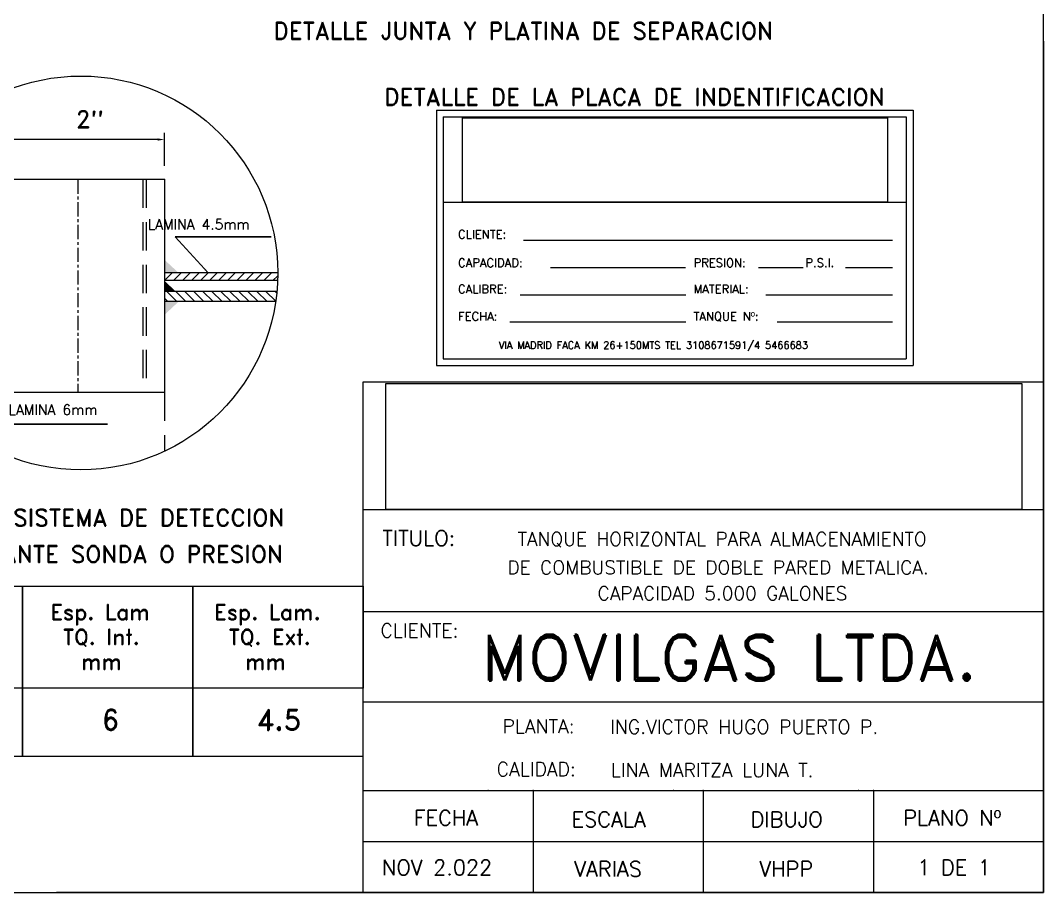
# Model space of a CAD drawing. Extents: x 174420 to 213214, y -41877 to -13498.
# Drawn here: x 181814 to 186322, y -29821 to -25980 of the extents above; entities that cross this region are included whole.
import ezdxf
from ezdxf.enums import TextEntityAlignment as Align

# ---------------------------------------------------------------- set-up
doc = ezdxf.new("R2010")
doc.units = 0
doc.header["$LTSCALE"] = 500
doc.header["$MEASUREMENT"] = 0
doc.linetypes.add('CENTER', pattern=[2, 1.25, -0.25, 0.25, -0.25])
doc.linetypes.add('HIDDEN', pattern=[0.375, 0.25, -0.125])
doc.layers.get('0').update_dxf_attribs({"linetype": 'CONTINUOUS', "lineweight": 9})
for name, color, linetype, lineweight in [('CENTER', 5, 'CENTER', 9), ('COTAS', 2, 'CONTINUOUS', 9), ('FIBRA', 3, 'CONTINUOUS', 20), ('INVISIBLE', 1, 'HIDDEN', 9)]:
    doc.layers.add(name, color=color, linetype=linetype, lineweight=lineweight)
doc.styles.add('ROMAND', font='romand')
doc.styles.get("Standard").update_dxf_attribs({"font": 'SIMPLEX.shx', "width": 0.8, "height": 80})
doc.dimstyles.get("Standard").update_dxf_attribs({"dimtxt": 0.18, "dimasz": 0.18, "dimexe": 0.18, "dimexo": 0.0625, "dimgap": 0.09, "dimtad": 0, "dimtih": 1, "dimtoh": 1, "dimdec": 4, "dimzin": 0, "dimdsep": 46, "dimtxsty": 'Standard', "dimcen": 0.09, "dimadec": 0, "dimazin": 0, "dimtfac": 1, "dimtdec": 4, "dimtofl": 0, "dimtmove": 0, "dimatfit": 3, "dimfxl": 1, "dimtolj": 1, "dimtzin": 0, "dimarcsym": 0})
picture_1 = doc.add_image_def('image1.jpg', size_in_pixel=(1415, 280))

# ---------------------------------------------------------------- blocks, each defined once
blk = doc.blocks.new('*X31')
at = {"color": 0}
for p, q in [((-10641.85, 2586.14), (-10647.85, 2592.14)), ((-10636.55, 2586.14), (-10642.55, 2592.14)), ((-10631.24, 2586.14), (-10637.24, 2592.14)), ((-10625.94, 2586.14), (-10631.94, 2592.14)), ((-10620.64, 2586.14), (-10626.64, 2592.14)), ((-10615.33, 2586.14), (-10621.33, 2592.14)), ((-10610.03, 2586.14), (-10616.03, 2592.14)), ((-10604.73, 2586.14), (-10610.73, 2592.14)), ((-10599.42, 2586.14), (-10605.42, 2592.14)), ((-10594.12, 2586.14), (-10600.12, 2592.14)), ((-10588.82, 2586.14), (-10594.82, 2592.14)), ((-10586.41, 2589.03), (-10589.51, 2592.14)), ((-10477.45, 2586.14), (-10483.45, 2592.14)), ((-10472.14, 2586.14), (-10478.14, 2592.14)), ((-10466.84, 2586.14), (-10472.84, 2592.14)), ((-10461.54, 2586.14), (-10467.54, 2592.14)), ((-10456.23, 2586.14), (-10462.23, 2592.14)), ((-10450.93, 2586.14), (-10456.93, 2592.14)), ((-10445.63, 2586.14), (-10451.63, 2592.14)), ((-10440.32, 2586.14), (-10446.32, 2592.14)), ((-10435.02, 2586.14), (-10441.02, 2592.14)), ((-10429.72, 2586.14), (-10435.72, 2592.14)), ((-10424.41, 2586.14), (-10430.41, 2592.14)), ((-10419.4, 2586.43), (-10425.11, 2592.14)), ((-10418.82, 2591.15), (-10419.81, 2592.14)), ((-10647.15, 2586.14), (-10648.46, 2587.44)), ((-10482.75, 2586.14), (-10484.81, 2588.19))]:
    blk.add_line(p, q, dxfattribs=at)
blk = doc.blocks.new('*X30')
at = {"color": 0}
for p, q in [((-10649.16, 2598.49), (-10644.66, 2602.99)), ((-10643.86, 2598.49), (-10639.36, 2602.99)), ((-10638.55, 2598.49), (-10634.05, 2602.99)), ((-10633.25, 2598.49), (-10628.75, 2602.99)), ((-10627.95, 2598.49), (-10623.45, 2602.99)), ((-10622.64, 2598.49), (-10618.14, 2602.99)), ((-10617.34, 2598.49), (-10612.84, 2602.99)), ((-10612.04, 2598.49), (-10607.54, 2602.99)), ((-10606.73, 2598.49), (-10602.23, 2602.99)), ((-10601.43, 2598.49), (-10596.93, 2602.99)), ((-10596.13, 2598.49), (-10591.63, 2602.99)), ((-10590.82, 2598.49), (-10586.41, 2602.9)), ((-10484.76, 2598.49), (-10480.26, 2602.99)), ((-10479.45, 2598.49), (-10474.95, 2602.99)), ((-10474.15, 2598.49), (-10469.65, 2602.99)), ((-10468.85, 2598.49), (-10464.35, 2602.99)), ((-10463.54, 2598.49), (-10459.04, 2602.99)), ((-10458.24, 2598.49), (-10453.74, 2602.99)), ((-10452.94, 2598.49), (-10448.44, 2602.99)), ((-10447.63, 2598.49), (-10443.13, 2602.99)), ((-10442.33, 2598.49), (-10437.83, 2602.99)), ((-10437.03, 2598.49), (-10432.53, 2602.99)), ((-10431.72, 2598.49), (-10427.22, 2602.99)), ((-10426.42, 2598.49), (-10421.92, 2602.99)), ((-10421.12, 2598.49), (-10418.22, 2601.38))]:
    blk.add_line(p, q, dxfattribs=at)

msp = doc.modelspace()

# ---------------------------------------------------------------- linework, layer by layer
at = {"lineweight": 9}
for p, q in [((186322.4, -26071), (186322.4, -29821)), ((183647.3, -26374.7), (185747.3, -26374.7)), ((183647.3, -26374.7), (183647.3, -27499.7)), ((183677.3, -26404.7), (185717.3, -26404.7)), ((183677.3, -26404.7), (183677.3, -27469.7)), ((185717.3, -26404.7), (185717.3, -27469.7)), ((185747.3, -26374.7), (185747.3, -27499.7)), ((182448.4, -26680.9), (181686.4, -26680.9)), ((182448.4, -26680.9), (182448.4, -27618.4)), ((183677.3, -26779.7), (185717.3, -26779.7)), ((184030.3, -26948), (185656.1, -26948)), ((182947.9, -27092.1), (182448.4, -27092.1)), ((184149.3, -27068), (184744.4, -27068)), ((185065.7, -27068), (185263.3, -27068)), ((185449, -27068), (185656.1, -27068)), ((182947.2, -27125.8), (182448.4, -27125.8)), ((182944, -27173.5), (182448.4, -27173.5)), ((182938.6, -27218.5), (182448.4, -27218.5)), ((184016, -27188), (184746.8, -27188)), ((185099.1, -27188), (185656.1, -27188)), ((183970.8, -27308), (184746.8, -27308)), ((185149.1, -27308), (185656.1, -27308)), ((183647.3, -27499.7), (185747.3, -27499.7)), ((183677.3, -27469.7), (185717.3, -27469.7)), ((183323.8, -27571), (186322.4, -27571)), ((183323.8, -29821), (183323.8, -27571)), ((182448.4, -27618.4), (181686.4, -27618.4)), ((183323.8, -28133.5), (186322.4, -28133.5)), ((181073.8, -28471), (181823.8, -28471)), ((181823.8, -28921), (181823.8, -28471)), ((181823.8, -28471), (182573.8, -28471)), ((181823.8, -28471), (181823.8, -28921)), ((182573.8, -28921), (182573.8, -28471)), ((182573.8, -28471), (183323.8, -28471)), ((182573.8, -28471), (182573.8, -28921)), ((183323.8, -28471), (183323.8, -28921)), ((183323.8, -28583.5), (186322.4, -28583.5)), ((181823.8, -28921), (181073.8, -28921)), ((181823.8, -28921), (181823.8, -29221)), ((182573.8, -28921), (181823.8, -28921)), ((181823.8, -29221), (181823.8, -28921)), ((182573.8, -28921), (182573.8, -29221)), ((183323.8, -28921), (182573.8, -28921)), ((182573.8, -29221), (182573.8, -28921)), ((183323.8, -29221), (183323.8, -28921)), ((183323.8, -28980.5), (186322.4, -28980.5)), ((181073.8, -29221), (181823.8, -29221)), ((181823.8, -29221), (182573.8, -29221)), ((182573.8, -29221), (183323.8, -29221)), ((183323.8, -29521), (183323.8, -29221)), ((183323.8, -29371), (186322.4, -29371)), ((184073.4, -29371), (184073.4, -29821)), ((184823.1, -29371), (184823.1, -29821)), ((185572.7, -29371), (185572.7, -29821)), ((183323.8, -29596), (186322.4, -29596)), ((181073.8, -29821), (181823.8, -29821)), ((181073.8, -29821), (181823.8, -29821)), ((181823.8, -29821), (182573.8, -29821)), ((181823.8, -29821), (182573.8, -29821)), ((186322.4, -29821), (181972.4, -29821)), ((186322.4, -29821), (181972.4, -29821)), ((182573.8, -29821), (183323.8, -29821)), ((182573.8, -29821), (183323.8, -29821))]:
    msp.add_line(p, q, dxfattribs=at)
msp.add_circle((182080.5, -27092.1), 867.4, dxfattribs=at)
at = {"color": 0, "linetype": 'ByBlock', "lineweight": 9}
msp.add_point((182448.4, -26680.9), dxfattribs=at)
at = {"lineweight": 9}
for p in [(183875.5, -29371), (184691.1, -29371), (185506.7, -29371)]:
    msp.add_point(p, dxfattribs=at)
at = {"layer": 'CENTER', "lineweight": 9, "ltscale": 0.1}
msp.add_line((182067.4, -26680.9), (182067.4, -27618.4), dxfattribs=at)
at = {"layer": 'COTAS', "lineweight": 9}
for p, q in [((182418.4, -26504.5), (181716.4, -26504.5)), ((182448.4, -26620.9), (182448.4, -26474.5))]:
    msp.add_line(p, q, dxfattribs=at)
for p in [(184073.4, -29371), (184823.1, -29371), (185572.7, -29371)]:
    msp.add_point(p, dxfattribs=at)
for points in [[(182418.4, -26499.5), (182418.4, -26509.5), (182448.4, -26504.5)], [(182448.4, -27033.8), (182448.4, -27092.1), (182511.2, -27092.1)], [(182448.4, -27126.8), (182448.4, -27173.5), (182498.7, -27173.5)], [(182448.4, -27276.8), (182448.4, -27218.5), (182511.2, -27218.5)]]:
    msp.add_solid(points, dxfattribs=at)
at = {"layer": 'FIBRA', "lineweight": 9}
for p, q in [((186322.4, -29821), (186322.4, -21052.7)), ((174420.2, -29821), (186322.4, -29821))]:
    msp.add_line(p, q, dxfattribs=at)
at = {"layer": 'INVISIBLE', "lineweight": 9}
for p, q in [((182353.1, -26680.9), (182353.1, -27618.4)), ((182368.1, -26680.9), (182368.1, -27618.4)), ((182448.4, -27618.4), (182448.4, -27877.6))]:
    msp.add_line(p, q, dxfattribs=at)

# ---------------------------------------------------------------- block references
at = {"layer": 'COTAS', "lineweight": 9, "xscale": 7.5, "yscale": 7.5, "zscale": 7.5}
for name in ['*X30', '*X31']:
    msp.add_blockref(name, (261084.4, -46614.5), dxfattribs=at)

# ---------------------------------------------------------------- texts
at = {"lineweight": 9}
for s, height, p in [('CLIENTE:', 37.5, (183742.3, -26940.8)), ('CAPACIDAD:', 37.5, (183742.3, -27066)), ('PRESION:', 37.5, (184780.1, -27066)), ('P.S.I.', 37.5, (185272.8, -27066)), ('CALIBRE:', 37.5, (183742.3, -27181.7)), ('MATERIAL:', 37.5, (184780.1, -27181.7)), ('FECHA:', 37.5, (183742.3, -27302.1)), ('TANQUE Nº:', 37.5, (184780.1, -27302.1)), ('VIA MADRID FACA KM 26+150MTS TEL 3108671591/4 5466683', 31.5, (183922.1, -27425.9)), ('CLIENTE:', 60.75, (183400.4, -28697.3)), ('PLANTA: ', 60.75, (183938.1, -29119)), ('ING.VICTOR HUGO PUERTO P.', 60.75, (184412.1, -29121.6)), ('CALIDAD:', 60.75, (183912.4, -29308)), ('LINA MARITZA LUNA T. ', 60.75, (184415.7, -29312.1)), ('FECHA', 67.5, (183547.5, -29526)), ('ESCALA', 67.5, (184243.1, -29532.6)), ('DIBUJO', 67.5, (185031.4, -29532.6)), ('PLANO Nº', 67.5, (185704, -29525.7)), ('NOV 2.022', 67.5, (183407, -29744.4)), ('VARIAS', 67.5, (184254.8, -29750.9)), ('VHPP', 67.5, (185070.4, -29750.9)), ('1 DE 1', 67.5, (185766.4, -29744.1))]:
    msp.add_text(s, height=height, dxfattribs=at).set_placement(p)
for s, height, p in [('TITULO:', 67.5, (183569.6, -28293.7)), ('TANQUE HORIZONTAL PARA ALMACENAMIENTO', 60, (184906.2, -28293.7)), ('DE COMBUSTIBLE DE DOBLE PARED METALICA. ', 60, (184908.7, -28419.4)), ('CAPACIDAD 5.000 GALONES', 60, (184907.2, -28533.5))]:
    msp.add_text(s, height=height, dxfattribs=at).set_placement(p, align=Align.CENTER)
at = {"lineweight": 9, "style": 'ROMAND'}
for s, height, p in [('Esp. Lam', 67.5, (181946.7, -28619.9)), ('Esp. Lam.', 67.5, (182668.4, -28619.9)), ('TQ. Int.', 67.5, (182001.7, -28729.1)), ('TQ. Ext.', 67.5, (182731.9, -28729.1)), ('MOVILGAS LTDA.', 200, (183845.4, -28886.7)), ('mm', 67.5, (182081.2, -28838.4)), ('mm', 67.5, (182804, -28838.4)), ('6', 90, (182172.2, -29105.5)), ('4.5', 90, (182854.6, -29105.5))]:
    msp.add_text(s, height=height, dxfattribs=at).set_placement(p)
at = {"layer": 'COTAS', "lineweight": 9, "style": 'ROMAND'}
for s, height, p in [('DETALLE JUNTA Y PLATINA DE SEPARACION ', 75, (182929, -26063.2)), ('DETALLE DE LA PLACA DE INDENTIFICACION', 75, (183417.4, -26354.5)), ('2"', 75, (182058.6, -26452.7)), ('LAMINA 4.5mm', 45, (182374.9, -26900.5)), ('LAMINA 6mm', 45, (181761.7, -27716.9)), ('UNION PARA EL SISTEMA DE DETECCION', 75, (180942.8, -28207.3)), ('DE FUGAS MEDIANTE SONDA O PRESION', 75, (180942.8, -28368.1))]:
    msp.add_text(s, height=height, dxfattribs=at).set_placement(p)

# ---------------------------------------------------------------- pictures from other files: only their frames are drawn
at = {"layer": 'COTAS', "lineweight": 9}
image = msp.add_image(picture_1, insert=(183761.7, -26779.7), size_in_units=(1872.4, 370.5), dxfattribs=at)
image.dxf.flags = 7
image = msp.add_image(picture_1, insert=(183423.9, -28133.5), size_in_units=(2802.2, 554.5), dxfattribs=at)
image.dxf.flags = 7

# ---------------------------------------------------------------- leaders
at = {"layer": 'COTAS', "lineweight": 9, "annotation_type": 0, "has_hookline": 1, "hookline_direction": 0}
for points in [[(182641.6, -27092.1), (182496.3, -26932.7), (182887.4, -26932.7)], [(181429.7, -27218.5), (181736.3, -27757.9), (182166.8, -27757.9)]]:
    msp.add_leader(points, dimstyle='Standard', override={"dimscale": 10, "dimtxt": 10, "dimasz": 2, "dimexe": 2, "dimexo": 4, "dimgap": 3, "dimtad": 1, "dimtih": 0, "dimtoh": 0, "dimdec": 0, "dimcen": 1, "dimdle": 1, "dimtdec": 1}, dxfattribs=at)

doc.saveas('drawing.dxf')
